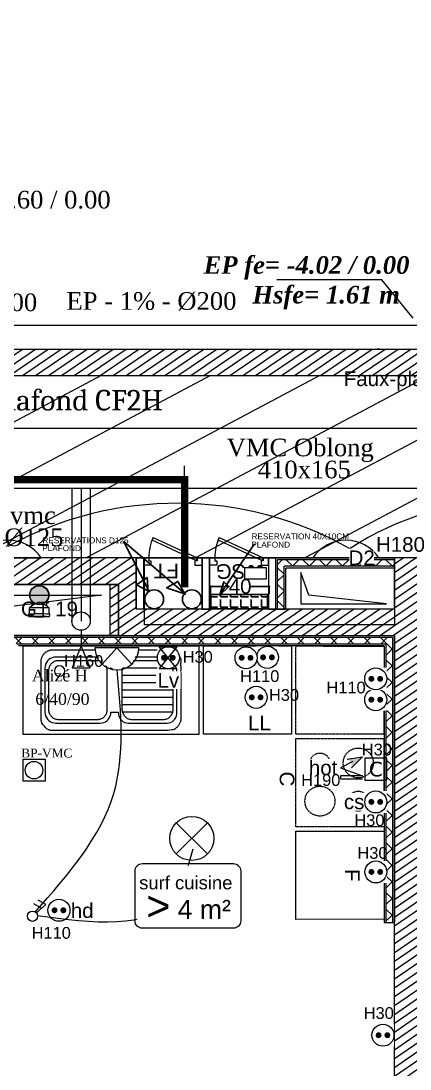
# Model space of a CAD drawing. Header units: millimetres. Extents: x 522027 to 600964, y -380282 to -298602.
# Drawn here: x 570315 to 572966, y -347529 to -340395 of the extents above; entities that cross this region are included whole.
import ezdxf

# ---------------------------------------------------------------- set-up
doc = ezdxf.new("R2010")
doc.units = ezdxf.units.MM
doc.set_wipeout_variables(frame=1)
doc.linetypes.add('Style de ligne -1', pattern=[0.41664, 0.20828, -0.20836])
doc.linetypes.add('Style de ligne -2', pattern=[0.694425, 0.48607, -0.208355])
for name, color, linetype in [('3-BAT C-Niveau -2', 7, 'Continuous'), ('prlm-EAU-CHU', 42, 'Continuous'), ('prlm-EAU-EF', 161, 'Continuous'), ('prlm-EAU-EP', 141, 'Continuous'), ('prlm-EAU-EUEV', 25, 'Continuous'), ('prlm-ELEC-CFA', 1, 'Continuous'), ('prlm-GT', 242, 'Continuous'), ('prlm-MOD', 64, 'Continuous'), ('prlm-TELECOM', 3, 'Continuous')]:
    doc.layers.add(name, color=color, linetype=linetype)
for name, color, linetype, lineweight in [('faux plafond', 9, 'Continuous', 15), ('prlm-ELEC-CFO', 1, 'Continuous', 25), ('prlm-VMC', 82, 'Continuous', 25), ('RESERAVTION', 5, 'Continuous', 30)]:
    doc.layers.add(name, color=color, linetype=linetype, lineweight=lineweight)
doc.styles.add('Arial', font='arial.ttf')
doc.styles.add('prlm-eau-ep', font='timesbi.ttf', dxfattribs={"height": 18})
doc.styles.add('prlm-eau-euev', font='pala.ttf', dxfattribs={"height": 18})
doc.styles.add('prlm-mod', font='cambriaz.ttf', dxfattribs={"height": 18})
doc.styles.add('prlm-sejc', font='arial.ttf', dxfattribs={"height": 20})
doc.styles.add('prlm-vmc', font='pala.ttf', dxfattribs={"height": 14})
doc.styles.get("Standard").update_dxf_attribs({"font": 'arial.ttf'})
doc.dimstyles.get("Standard").update_dxf_attribs({"dimtxt": 100, "dimasz": 2.285, "dimexe": 0.18, "dimexo": 0.0625, "dimgap": 0, "dimtad": 0, "dimtoh": 1, "dimdec": 0, "dimlfac": 0.1, "dimzin": 0, "dimdsep": 46, "dimtxsty": 'Standard', "dimblk": 'ORIGIN', "dimcen": 0.09, "dimclrd": 256, "dimclre": 256, "dimclrt": 256, "dimadec": 0, "dimazin": 0, "dimtfac": 1, "dimtdec": 0, "dimtofl": 0, "dimtmove": 0, "dimatfit": 3, "dimldrblk": 'ORIGIN', "dimfxl": 1, "dimtolj": 1, "dimtzin": 0, "dimlwd": -1, "dimlwe": 25, "dimarcsym": 0})
pattern_1 = [(34.276399, (505201.977, 142745.115), (-23.42441, 44.173488), [])]
pattern_2 = [(45, (-1038857.4, 3522301.7), (-2545.5844, 2545.5844), []), (45, (-1038657.4, 3522301.7), (-2545.5844, 2545.5844), []), (45, (-1038457.4, 3522301.7), (-2545.5844, 2545.5844), [])]

# ---------------------------------------------------------------- blocks, each defined once
blk = doc.blocks.new('Groupe-13-1')
at = {"color": 7, "linetype": 'Continuous', "lineweight": 13, "flags": 128}
blk.add_lwpolyline([(15824.78, -46709.99), (15839.63, -46788.6), (15785.59, -46798.82), (15770.74, -46720.21)], close=True, dxfattribs=at)
at = {"color": 7, "linetype": 'Continuous', "lineweight": 13}
for centre, major_axis in [((15803.88, -46754.76), (-23.34, -4.41)), ((15784.39, -46758.55), (0.28, -1.47)), ((15794.35, -46756.45), (0.46, -2.46))]:
    blk.add_ellipse(centre, major_axis=major_axis, ratio=1, dxfattribs=at)
blk.add_open_spline([(15798.87, -46777.56), (15791.48, -46772.37), (15788.49, -46757.06), (15786.08, -46743.78), (15790.9, -46735.37)], degree=2, dxfattribs=at)
blk = doc.blocks.new('Groupe-76-1')
at = {"color": 7, "linetype": 'Style de ligne -1', "lineweight": 13, "flags": 128}
blk.add_lwpolyline([(15739.41, -46689.69), (15680.45, -46700.78), (15669.35, -46641.81), (15728.32, -46630.72)], close=True, dxfattribs=at)
blk = doc.blocks.new('Groupe-77-1')
at = {"color": 7, "linetype": 'Style de ligne -1', "lineweight": 13, "flags": 128}
blk.add_lwpolyline([(15692.22, -46762.77), (15681.02, -46703.82), (15739.97, -46692.63), (15751.16, -46751.58)], close=True, dxfattribs=at)
at = {"color": 7, "linetype": 'Style de ligne -1', "lineweight": 13}
for points in [[(15720.04, -46703.82), (15717.79, -46705.37), (15715.44, -46710.3), (15715.88, -46715.73), (15719, -46720.2), (15723.94, -46722.53), (15729.4, -46722.08), (15733.9, -46718.97), (15736.25, -46714.05), (15735.81, -46708.62), (15732.69, -46704.14), (15727.75, -46701.81), (15722.29, -46702.26), (15720.04, -46703.82)], [(15704.06, -46722.6), (15705.56, -46721.56), (15707.13, -46718.28), (15706.83, -46714.66), (15704.76, -46711.67), (15701.46, -46710.12), (15697.82, -46710.42), (15694.82, -46712.49), (15693.26, -46715.78), (15693.55, -46719.4), (15695.63, -46722.38), (15698.92, -46723.93), (15702.56, -46723.63), (15704.06, -46722.6)], [(15710.83, -46750.91), (15713.08, -46749.36), (15715.43, -46744.43), (15714.99, -46739), (15711.88, -46734.52), (15706.93, -46732.2), (15701.47, -46732.65), (15696.97, -46735.75), (15694.62, -46740.68), (15695.07, -46746.11), (15698.18, -46750.59), (15703.12, -46752.91), (15708.58, -46752.46), (15710.83, -46750.91)], [(15726.81, -46732.13), (15725.31, -46733.16), (15723.74, -46736.45), (15724.04, -46740.07), (15726.11, -46743.05), (15729.41, -46744.6), (15733.05, -46744.3), (15736.05, -46742.23), (15737.61, -46738.95), (15737.32, -46735.33), (15735.25, -46732.34), (15731.95, -46730.79), (15728.31, -46731.09), (15726.81, -46732.13)]]:
    blk.add_open_spline(points, degree=2, dxfattribs=at)
blk = doc.blocks.new('Evier 01 100x60')
at = {"color": 7, "linetype": 'Continuous', "lineweight": 13}
for p, q in [((7.5, -20), (42.5, -20)), ((7.88, -15), (42.12, -15)), ((42.12, -15), (42.5, -15)), ((7.5, -25), (42.5, -25)), ((7.5, -30), (42.5, -30)), ((7.5, -35), (42.5, -35)), ((7.5, -40), (42.5, -40)), ((7.88, -45), (42.12, -45)), ((42.12, -45), (42.5, -45))]:
    blk.add_line(p, q, dxfattribs=at)
at = {"color": 7, "linetype": 'Continuous', "lineweight": 13, "flags": 128}
for points in [[(-10, 0), (110, 0), (110, -60), (-10, -60)], [(50, -15), (50.11, -13.7), (50.45, -12.43), (51, -11.25), (51.75, -10.18), (52.68, -9.25), (53.75, -8.5), (54.93, -7.95), (56.2, -7.61), (57.5, -7.5), (87.5, -7.5), (88.8, -7.61), (90.07, -7.95), (91.25, -8.5), (92.32, -9.25), (93.25, -10.18), (94, -11.25), (94.55, -12.43), (94.89, -13.7), (95, -15), (95, -45), (94.89, -46.3), (94.55, -47.57), (94, -48.75), (93.25, -49.82), (92.32, -50.75), (91.25, -51.5), (90.07, -52.05), (88.8, -52.39), (87.5, -52.5), (57.5, -52.5), (56.2, -52.39), (54.93, -52.05), (53.75, -51.5), (52.68, -50.75), (51.75, -49.82), (51, -48.75), (50.45, -47.57), (50.11, -46.3), (50, -45), (50, -45), (45, -45), (44.9, -46.3), (44.6, -47.57), (44.11, -48.75), (43.44, -49.82), (42.62, -50.75), (41.67, -51.5), (40.61, -52.05), (39.49, -52.39), (38.33, -52.5), (11.67, -52.5), (10.51, -52.39), (9.39, -52.05), (8.33, -51.5), (7.38, -50.75), (6.56, -49.82), (5.89, -48.75), (5.4, -47.57), (5.1, -46.3), (5, -45), (5, -15), (5, -15), (5.1, -13.7), (5.4, -12.43), (5.89, -11.25), (6.56, -10.18), (7.38, -9.25), (8.33, -8.5), (9.39, -7.95), (10.51, -7.61), (11.67, -7.5), (38.33, -7.5), (39.49, -7.61), (40.61, -7.95), (41.67, -8.5), (42.62, -9.25), (43.44, -10.18), (44.11, -11.25), (44.6, -12.43), (44.9, -13.7), (45, -15), (50, -15)], [(35.83, -10), (36.41, -10.03), (36.99, -10.11), (37.56, -10.26), (38.11, -10.45), (38.65, -10.7), (39.17, -11), (39.66, -11.36), (40.12, -11.75), (40.55, -12.2), (40.94, -12.68), (41.29, -13.2), (41.61, -13.75), (41.88, -14.33), (42.1, -14.93), (42.27, -15.56), (42.4, -16.2), (42.47, -16.85), (42.5, -17.5), (42.5, -42.5), (42.5, -42.5), (42.47, -43.15), (42.4, -43.8), (42.27, -44.44), (42.1, -45.07), (41.88, -45.67), (41.61, -46.25), (41.29, -46.8), (40.94, -47.32), (40.55, -47.8), (40.12, -48.25), (39.66, -48.64), (39.17, -49), (38.65, -49.3), (38.11, -49.55), (37.56, -49.74), (36.99, -49.89), (36.41, -49.97), (35.83, -50), (14.17, -50), (13.59, -49.97), (13.01, -49.89), (12.44, -49.74), (11.89, -49.55), (11.35, -49.3), (10.83, -49), (10.34, -48.64), (9.88, -48.25), (9.45, -47.8), (9.06, -47.32), (8.71, -46.8), (8.39, -46.25), (8.12, -45.67), (7.9, -45.07), (7.73, -44.44), (7.6, -43.8), (7.53, -43.15), (7.5, -42.5), (7.5, -17.5), (7.53, -16.85), (7.6, -16.2), (7.73, -15.56), (7.9, -14.93), (8.12, -14.33), (8.39, -13.75), (8.71, -13.2), (9.06, -12.68), (9.45, -12.2), (9.88, -11.75), (10.34, -11.36), (10.83, -11), (11.35, -10.7), (11.89, -10.45), (12.44, -10.26), (13.01, -10.11), (13.59, -10.03), (14.17, -10), (35.83, -10)], [(85.83, -10), (86.41, -10.03), (86.99, -10.1), (87.56, -10.23), (88.11, -10.4), (88.65, -10.62), (89.17, -10.89), (89.66, -11.21), (90.12, -11.56), (90.55, -11.95), (90.94, -12.38), (91.29, -12.84), (91.61, -13.33), (91.88, -13.85), (92.1, -14.39), (92.27, -14.94), (92.4, -15.51), (92.47, -16.09), (92.5, -16.67), (92.5, -43.33), (92.5, -43.33), (92.47, -43.91), (92.4, -44.49), (92.27, -45.06), (92.1, -45.61), (91.88, -46.15), (91.61, -46.67), (91.29, -47.16), (90.94, -47.62), (90.55, -48.05), (90.12, -48.44), (89.66, -48.79), (89.17, -49.11), (88.65, -49.38), (88.11, -49.6), (87.56, -49.77), (86.99, -49.9), (86.41, -49.97), (85.83, -50), (59.17, -50), (59.17, -50), (58.59, -49.97), (58.01, -49.9), (57.44, -49.77), (56.89, -49.6), (56.35, -49.38), (55.83, -49.11), (55.34, -48.79), (54.88, -48.44), (54.45, -48.05), (54.06, -47.62), (53.71, -47.16), (53.39, -46.67), (53.12, -46.15), (52.9, -45.61), (52.73, -45.06), (52.6, -44.49), (52.53, -43.91), (52.5, -43.33), (52.5, -16.67), (52.53, -16.09), (52.6, -15.51), (52.73, -14.94), (52.9, -14.39), (53.12, -13.85), (53.39, -13.33), (53.71, -12.84), (54.06, -12.38), (54.45, -11.95), (54.88, -11.56), (55.34, -11.21), (55.83, -10.89), (56.35, -10.62), (56.89, -10.4), (57.44, -10.23), (58.01, -10.1), (58.59, -10.03), (59.17, -10), (85.83, -10)]]:
    blk.add_lwpolyline(points, close=True, dxfattribs=at)
at = {"color": 7, "linetype": 'Continuous', "lineweight": 13}
blk.add_ellipse((85, -17), major_axis=(3.54, 0), ratio=1, dxfattribs=at)
blk.add_open_spline([(89.6, -2.5), (91.72, -2.5), (95.38, -4.69), (97.5, -8.49), (97.5, -30), (97.5, -51.51), (95.38, -55.31), (91.72, -57.5), (50, -57.5), (8.28, -57.5), (4.62, -55.31), (2.5, -51.51), (2.5, -30), (2.5, -8.49), (4.62, -4.69), (8.28, -2.5), (49.47, -2.5), (89.6, -2.5)], degree=2, knots=[0, 0, 0, 0.007967, 0.015935, 0.023902, 0.172105, 0.180072, 0.18804, 0.196007, 0.501992, 0.509959, 0.517926, 0.525894, 0.674097, 0.682064, 0.690032, 0.697999, 1, 1, 1], dxfattribs=at)
blk = doc.blocks.new('xi.lumd2')
at = {"layer": 'prlm-ELEC-CFO', "color": 0}
blk.add_line((0, 22.49), (0, -22.49), dxfattribs=at)
at = {"layer": 'prlm-ELEC-CFO', "color": 0, "linetype": 'ByBlock', "lineweight": 13}
blk.add_arc((-15.08, 0), 27.08, 303.84414, 56.15586, dxfattribs=at)
blk = doc.blocks.new('xi.LL')
at = {"color": 0, "lineweight": 5}
blk.add_wipeout([(-7.5, -7.5), (7.5, -7.5), (7.5, 7.5), (-7.5, 7.5)], dxfattribs=at).dxf.layer = 'prlm-ELEC-CFO'
at = {"layer": 'prlm-ELEC-CFO', "color": 0, "linetype": 'ByBlock', "lineweight": 5, "const_width": 2}
for points in [[(-4, 0, 1), (-2, 0, 1)], [(2, 0, 1), (4, 0, 1)]]:
    blk.add_lwpolyline(points, format="xyb", close=True, dxfattribs=at)
at = {"layer": 'prlm-ELEC-CFO', "color": 0, "linetype": 'ByBlock', "lineweight": -2}
blk.add_circle((0, 0), 7.5, dxfattribs=at)
blk = doc.blocks.new('xi.HOT')
at = {"layer": 'prlm-ELEC-CFO', "lineweight": 5}
blk.add_hatch(color=0, dxfattribs=at).paths.add_polyline_path([(-3, 6), (-0.1, 3.7), (0, 0), (7.5, 7.5)])
at = {"layer": 'prlm-ELEC-CFO', "color": 0}
for points in [[(-3, 6), (7.5, 7.5), (0, 0)], [(0.95, 4.23), (-7.5, 0), (7.5, -5.5), (-7.5, -5.5), (-7.5, -7.5), (7.5, -7.5)]]:
    blk.add_lwpolyline(points, dxfattribs=at)
blk = doc.blocks.new('xi.PCS')
at = {"color": 0, "lineweight": 5}
blk.add_wipeout([(-7.5, -7.5), (7.5, -7.5), (7.5, 7.5), (-7.5, 7.5)], dxfattribs=at).dxf.layer = 'prlm-ELEC-CFO'
at = {"layer": 'prlm-ELEC-CFO', "color": 0, "linetype": 'ByBlock', "lineweight": 5, "const_width": 2}
for points in [[(-4, 0, 1), (-2, 0, 1)], [(2, 0, 1), (4, 0, 1)]]:
    blk.add_lwpolyline(points, format="xyb", close=True, dxfattribs=at)
at = {"layer": 'prlm-ELEC-CFO', "color": 0, "linetype": 'ByBlock', "lineweight": -2}
blk.add_circle((0, 0), 7.5, dxfattribs=at)
blk = doc.blocks.new('xi.SF32')
at = {"layer": 'prlm-ELEC-CFO', "color": 0, "flags": 128}
blk.add_lwpolyline([(-7.5, -7.5), (7.5, -7.5), (7.5, 7.5), (-7.5, 7.5)], close=True, dxfattribs=at)
at = {"layer": 'prlm-ELEC-CFO', "color": 0, "linetype": 'ByBlock', "insert": (0, 0), "char_height": 10, "width": 11.36, "attachment_point": 5}
blk.add_mtext('{\\fVerdana|b0|i0|c0|p34;C}', dxfattribs=at)
blk = doc.blocks.new('xi.LV')
at = {"color": 0, "lineweight": 5}
blk.add_wipeout([(-7.5, -7.5), (7.5, -7.5), (7.5, 7.5), (-7.5, 7.5)], dxfattribs=at).dxf.layer = 'prlm-ELEC-CFO'
at = {"layer": 'prlm-ELEC-CFO', "color": 0, "linetype": 'ByBlock', "lineweight": 5, "const_width": 2}
for points in [[(-4, 0, 1), (-2, 0, 1)], [(2, 0, 1), (4, 0, 1)]]:
    blk.add_lwpolyline(points, format="xyb", close=True, dxfattribs=at)
at = {"layer": 'prlm-ELEC-CFO', "color": 0, "linetype": 'ByBlock', "lineweight": -2}
blk.add_circle((0, 0), 7.5, dxfattribs=at)
blk = doc.blocks.new('xi.PC')
at = {"color": 0, "lineweight": 5}
blk.add_wipeout([(-7.5, -7.5), (7.5, -7.5), (7.5, 7.5), (-7.5, 7.5)], dxfattribs=at).dxf.layer = 'prlm-ELEC-CFO'
at = {"layer": 'prlm-ELEC-CFO', "color": 0, "linetype": 'ByBlock', "lineweight": 5, "const_width": 2}
for points in [[(-4, 0, 1), (-2, 0, 1)], [(2, 0, 1), (4, 0, 1)]]:
    blk.add_lwpolyline(points, format="xyb", close=True, dxfattribs=at)
at = {"layer": 'prlm-ELEC-CFO', "color": 0, "linetype": 'ByBlock', "lineweight": -2}
blk.add_circle((0, 0), 7.5, dxfattribs=at)
blk = doc.blocks.new('xi.PCHT')
at = {"color": 0, "lineweight": 5}
blk.add_wipeout([(-7.5, -7.5), (7.5, -7.5), (7.5, 7.5), (-7.5, 7.5)], dxfattribs=at).dxf.layer = 'prlm-ELEC-CFO'
at = {"layer": 'prlm-ELEC-CFO', "color": 0, "linetype": 'ByBlock', "lineweight": 5, "const_width": 2}
for points in [[(-4, 0, 1), (-2, 0, 1)], [(2, 0, 1), (4, 0, 1)]]:
    blk.add_lwpolyline(points, format="xyb", close=True, dxfattribs=at)
at = {"layer": 'prlm-ELEC-CFO', "color": 0, "linetype": 'ByBlock', "lineweight": -2}
blk.add_circle((0, 0), 7.5, dxfattribs=at)
blk = doc.blocks.new('xi.PCHD')
at = {"color": 0, "lineweight": 5}
blk.add_wipeout([(-7.5, -7.5), (7.5, -7.5), (7.5, 7.5), (-7.5, 7.5)], dxfattribs=at).dxf.layer = 'prlm-ELEC-CFO'
at = {"layer": 'prlm-ELEC-CFO', "color": 0, "linetype": 'ByBlock', "lineweight": 5, "const_width": 2}
for points in [[(-4, 0, 1), (-2, 0, 1)], [(2, 0, 1), (4, 0, 1)]]:
    blk.add_lwpolyline(points, format="xyb", close=True, dxfattribs=at)
at = {"layer": 'prlm-ELEC-CFO', "color": 0, "linetype": 'ByBlock', "lineweight": -2}
blk.add_circle((0, 0), 7.5, dxfattribs=at)
blk = doc.blocks.new('xi.DA')
at = {"layer": 'prlm-ELEC-CFO', "color": 0}
for points in [[(4.05, 1.39), (-1.17, 4.34)], [(0.61, -1.67), (7.04, 4.05), (1.81, 7.01)]]:
    blk.add_lwpolyline(points, dxfattribs=at)
blk.add_circle((-2, -4), 3.5, dxfattribs=at)
blk = doc.blocks.new('xi.PTCE')
at = {"layer": 'prlm-ELEC-CFO', "color": 0}
for points in [[(-10.61, 10.61), (10.61, -10.61)], [(10.61, 10.61), (-10.61, -10.61)]]:
    blk.add_lwpolyline(points, dxfattribs=at)
at = {"layer": 'prlm-ELEC-CFO', "color": 0, "linetype": 'ByBlock'}
blk.add_circle((0, 0), 15, dxfattribs=at)
blk = doc.blocks.new('xi.ECAP')
at = {"color": 0}
blk.add_wipeout([(-15, 0), (-10.13, 11.06), (0, 15), (10.13, 11.06), (15, 0)], dxfattribs=at).dxf.layer = 'prlm-ELEC-CFO'
at = {"layer": 'prlm-ELEC-CFO', "color": 0, "linetype": 'ByBlock', "lineweight": -2, "flags": 128}
blk.add_lwpolyline([(15, 0, 1), (-15, 0)], format="xyb", close=True, dxfattribs=at)
at = {"layer": 'prlm-ELEC-CFO', "color": 0}
blk.add_lwpolyline([(-10.13, 11.06), (0, 0), (10.13, 11.06)], dxfattribs=at)
blk = doc.blocks.new('xi.4m²')
at = {"color": 0}
blk.add_wipeout([(-34.54, 20.54), (34.54, 20.54), (34.54, -20.54), (-34.54, -20.54)], dxfattribs=at).dxf.layer = 'prlm-ELEC-CFO'
at = {"layer": 'prlm-ELEC-CFO', "color": 0, "lineweight": 13}
blk.add_lwpolyline([(-31, 22), (31, 22, -0.414214), (36, 17), (36, -17, -0.414214), (31, -22), (-31, -22, -0.414214), (-36, -17), (-36, 17, -0.414214)], format="xyb", close=True, dxfattribs=at)
at = {"layer": 'prlm-ELEC-CFO', "color": 0, "attachment_point": 6, "line_spacing_factor": 0.8, "style": 'prlm-sejc'}
for s, insert, char_height in [('surf cuisine', (30.36, 8.9), 9), ('4 m²', (29.31, -9.19), 13)]:
    blk.add_mtext(s, dxfattribs=dict(at, insert=insert, char_height=char_height))
at = {"layer": 'prlm-ELEC-CFO', "color": 0, "style": 'prlm-sejc', "flags": 8}
blk.add_attdef('?', (-28.3, -16.79), '', height=20, dxfattribs=at)
blk = doc.blocks.new('xi.pcsg')
at = {"color": 0}
blk.add_wipeout([(-7.5, 7.5), (7.5, 7.5), (7.5, 0), (-7.5, 0)], dxfattribs=at).dxf.layer = 'prlm-ELEC-CFO'
at = {"layer": 'prlm-ELEC-CFO', "color": 0}
blk.add_lwpolyline([(-7.5, 0), (7.5, 0), (7.5, 7.5), (-7.5, 7.5)], close=True, dxfattribs=at)
at = {"layer": 'prlm-ELEC-CFO', "color": 0, "linetype": 'ByBlock', "lineweight": 5, "const_width": 2}
for points in [[(-2, 7.5, 1), (-4, 7.5)], [(4, 7.5, 1), (2, 7.5)]]:
    blk.add_lwpolyline(points, format="xyb", dxfattribs=at)
blk = doc.blocks.new('_Origin')
at = {"color": 0, "linetype": 'ByBlock', "lineweight": -2}
blk.add_line((0, 0), (-1, 0), dxfattribs=at)
blk.add_circle((0, 0), 0.5, dxfattribs=at)
blk = doc.blocks.new('*D1165')
at = {"layer": 'Defpoints', "color": 0, "transparency": 16777216}
for p in [(571608.6, -344293.6), (572008.6, -344243.8), (572008.6, -344293.6)]:
    blk.add_point(p, dxfattribs=at)
at = {"layer": 'RESERAVTION', "lineweight": 25, "transparency": 16777216}
for p, q in [((571608.6, -344293.5), (571608.6, -344243.6)), ((572008.6, -344293.5), (572008.6, -344243.6))]:
    blk.add_line(p, q, dxfattribs=at)
at = {"layer": 'RESERAVTION', "transparency": 16777216}
for p, q in [((571610.9, -344243.8), (571735.2, -344243.8)), ((572006.3, -344243.8), (571882.1, -344243.8))]:
    blk.add_line(p, q, dxfattribs=at)
at = {"layer": 'RESERAVTION', "transparency": 16777216, "xscale": 2.285, "yscale": 2.285, "zscale": 2.285, "rotation": 180}
blk.add_blockref('_Origin', (571608.6, -344243.8), dxfattribs=at)
at = {"layer": 'RESERAVTION', "transparency": 16777216, "xscale": 2.285, "yscale": 2.285, "zscale": 2.285}
blk.add_blockref('_Origin', (572008.6, -344243.8), dxfattribs=at)
at = {"layer": 'RESERAVTION', "transparency": 16777216, "insert": (571808.6, -344243.8), "char_height": 100, "attachment_point": 5, "style": 'Arial'}
blk.add_mtext('\\A1;40', dxfattribs=at)

msp = doc.modelspace()

# ---------------------------------------------------------------- hatches: boundary and pattern name
h = msp.add_hatch()
h.set_pattern_fill('02_ISOLANT', color=256, scale=10, angle=-180.00001, style=0, pattern_type=2)
h.set_pattern_definition([(224.999993, (505019.33, 142779.7), (56.568536, -56.568549), []), (314.999993, (505019.33, 142779.7), (-56.568549, -56.568536), [])])
h.paths.add_polyline_path([(572802.2, -344636.3), (572846.2, -344592.3), (570242.6, -344592.3), (570286.6, -344636.3)])
h = msp.add_hatch()
h.set_pattern_fill('02_ISOLANT', color=256, scale=10, angle=-90.00016, style=0, pattern_type=2)
h.set_pattern_definition([(314.99984, (505019.33, 142779.7), (56.5687, 56.568385), []), (44.99984, (505019.33, 142779.7), (56.568385, -56.5687), [])])
h.paths.add_polyline_path([(572846.2, -344592.3), (572802.2, -344636.3), (572802.2, -346531.5), (572846.2, -346531.5)])
at = {"layer": '3-BAT C-Niveau -2'}
h = msp.add_hatch(dxfattribs=at)
h.set_pattern_fill('MURS MACONNERIE-2', color=256, scale=10, angle=-10.7236, style=0, pattern_type=2)
h.set_pattern_definition(pattern_1)
h.paths.add_polyline_path([(568081.6, -342629.2), (567901.6, -342809.2), (576422.8, -342809.2), (576422.8, -342629.2)])
h = msp.add_hatch(dxfattribs=at)
h.set_pattern_fill('MURS MACONNERIE-2', color=256, scale=10, angle=-10.7236, style=0, pattern_type=2)
h.set_pattern_definition(pattern_1)
h.paths.add_polyline_path([(570921, -344229.8), (571101, -344049.7), (569511.2, -344049.8), (569511.2, -344229.8)])
h = msp.add_hatch(dxfattribs=at)
h.set_pattern_fill('MURS MACONNERIE-2', color=256, scale=10, angle=-10.7236, style=0, pattern_type=2)
h.set_pattern_definition(pattern_1)
h.paths.add_polyline_path([(571101, -344049.7), (570921, -344229.8), (570921, -344579.2), (571101, -344399.3)])
h = msp.add_hatch(dxfattribs=at)
h.set_pattern_fill('02_ISOLANT', color=256, scale=10, angle=-180.00001, style=0, pattern_type=2)
h.set_pattern_definition([(224.999993, (505019.33, 142779.7), (56.568536, -56.568549), []), (314.999993, (505019.33, 142779.7), (-56.568549, -56.568536), [])])
h.paths.add_polyline_path([(572859.2, -344106.7), (572859.2, -344062.7), (572064, -344062.7), (572108, -344106.7)])
h = msp.add_hatch(dxfattribs=at)
h.set_pattern_fill('02_ISOLANT', color=256, scale=10, angle=89.99999, style=0, pattern_type=2)
h.set_pattern_definition([(134.999993, (505019.33, 142779.7), (-56.568549, -56.568536), []), (224.999993, (505019.33, 142779.7), (-56.568536, 56.568549), [])])
h.paths.add_polyline_path([(572064, -344399.8), (572108, -344399.8), (572108, -344106.7), (572064, -344062.7)])
h = msp.add_hatch(dxfattribs=at)
h.set_pattern_fill('MURS MACONNERIE-2', color=256, scale=10, angle=-10.7236, style=0, pattern_type=2)
h.set_pattern_definition(pattern_1)
h.paths.add_polyline_path([(575514.6, -344229.2), (575514.6, -344049.2), (572859.2, -344049.3), (573039.2, -344229.3)])
h = msp.add_hatch(dxfattribs=at)
h.set_pattern_fill('MURS MACONNERIE-2', color=256, scale=10, angle=-10.7236, style=0, pattern_type=2)
h.set_pattern_definition(pattern_1)
h.paths.add_polyline_path([(572859.2, -350942.7), (573039.2, -350942.7), (573039.2, -344229.3), (572859.2, -344049.3)])
h = msp.add_hatch(dxfattribs=at)
h.set_pattern_fill('MURS MACONNERIE-2', color=256, scale=10, angle=-10.7236, style=0, pattern_type=2)
h.set_pattern_definition(pattern_1)
h.paths.add_polyline_path([(570921, -344579.2), (572859.2, -344579.5), (572859.2, -344399.5), (571101, -344399.3)])
at = {"layer": 'prlm-EAU-EUEV'}
for points in [[(570504.9, -344302.8, 1), (570374.9, -344302.8, 1)], [(570505.9, -344302.4, 1), (570375.9, -344302.4, 1)]]:
    msp.add_hatch(color=256, dxfattribs=at).paths.add_polyline_path(points)
at = {"layer": 'RESERAVTION'}
h = msp.add_hatch(dxfattribs=at)
h.set_pattern_fill('JIS_RC_18', color=256, scale=200, angle=-10.7236)
h.set_pattern_definition(pattern_2)
h.paths.add_polyline_path([(571189.3, -344277.4), (571189.9, -344278.5), (571188.5, -344277.8, 0.254585), (571159.2, -344331.6, 1), (571287.4, -344331.6, 0.589424)])
h.paths.add_polyline_path([(571415.8, -344331.5, 1), (571543.9, -344331.5, 1)])
h.paths.add_polyline_path([(571996.1, -344298.1), (571674.5, -344298.1), (571608.6, -344359.1), (571608.6, -344395.4), (571996.1, -344395.4)])
h.paths.add_polyline_path([(565211.5, -343876.8), (565389.3, -343876.8), (565389.3, -343755.5), (565211.5, -343755.5), (565211.5, -343821.6), (565224.9, -343822.9), (565211.5, -343823.8)])
h.paths.add_polyline_path([(565389.3, -343632.4), (565211.5, -343632.4), (565211.5, -343753.8), (565389.3, -343753.8)], flags=17)
h.paths.add_polyline_path([(565389.2, -343516.4), (565211.5, -343516.4), (565211.5, -343579.2), (565389.2, -343579.2)], flags=17)
h.paths.add_polyline_path([(565391.5, -343167.6), (565217.3, -343167.6), (565217.3, -343227.2), (565391.5, -343227.2)])
h.paths.add_polyline_path([(565391.5, -343105.8), (565217.3, -343105.8), (565217.3, -343167.6), (565391.5, -343167.6)])
h.paths.add_polyline_path([(565389.2, -343457.8), (565211.5, -343457.8), (565211.5, -343479.6), (565226.8, -343491), (565211.5, -343485.6), (565211.5, -343516.4), (565389.2, -343516.4)], flags=17)
h.paths.add_polyline_path([(565476.7, -343759.3), (564852.4, -343135.1), (564740.1, -343247.5), (565364.4, -343871.7)], flags=9)
h = msp.add_hatch(dxfattribs=at)
h.set_pattern_fill('ANGLE', color=256, scale=10, angle=-10.7236)
h.set_pattern_definition([(2e-15, (-1038857.36, 3522301.694), (-2e-15, 69.85), [50.8, -19.05]), (90, (-1038857.36, 3522301.694), (-69.85, 2e-15), [50.8, -19.05])])
h.paths.add_polyline_path([(571996.1, -344298.1), (571608.6, -344298.1), (571608.6, -344395.4), (571996.1, -344395.4)])
h = msp.add_hatch(dxfattribs=at)
h.set_pattern_fill('JIS_RC_18', color=256, scale=200, angle=-10.7236)
h.set_pattern_definition(pattern_2)
h.paths.add_polyline_path([(571996.1, -344298.1), (571674.5, -344298.1), (571665.2, -344306.7), (571670, -344299.8), (571670.5, -344298.1), (571608.6, -344298.1), (571608.6, -344395.4), (571996.1, -344395.4)])

# ---------------------------------------------------------------- linework, layer by layer
for p, q in [((571208.5, -343928), (571216.9, -343909.8)), ((571208.5, -343928.3), (571216.9, -343910.1)), ((571507.6, -344067.4), (571208.5, -343928)), ((571507.6, -344067.7), (571208.5, -343928.3)), ((571216.9, -343909.8), (571516, -344049.3)), ((571216.9, -343910.1), (571516, -344049.6)), ((571658.5, -343928), (571666.9, -343909.8)), ((571658.5, -343928.3), (571666.9, -343910.1)), ((571957.6, -344067.4), (571658.5, -343928)), ((571957.6, -344067.7), (571658.5, -343928.3)), ((571666.9, -343909.8), (571966, -344049.3)), ((571666.9, -343910.1), (571966, -344049.6)), ((571151, -344049.3), (571186, -344049.3)), ((571151, -344049.3), (571151, -344099.3)), ((571151, -344049.6), (571186, -344049.6)), ((571151, -344049.6), (571151, -344099.6)), ((571186, -344049.3), (571186, -344069.3)), ((571186, -344049.6), (571186, -344069.6)), ((571186, -344069.3), (571201, -344069.3)), ((571186, -344069.6), (571201, -344069.6)), ((571201, -344069.3), (571201, -344099.3)), ((571201, -344069.6), (571201, -344099.6)), ((571516, -344069.3), (571501, -344069.3)), ((571501, -344069.3), (571501, -344099.3)), ((571516, -344069.6), (571501, -344069.6)), ((571501, -344069.6), (571501, -344099.6)), ((571516, -344049.3), (571507.6, -344067.4)), ((571516, -344049.6), (571507.6, -344067.7)), ((571551, -344049.3), (571516, -344049.3)), ((571516, -344049.3), (571516, -344069.3)), ((571551, -344049.6), (571516, -344049.6)), ((571516, -344049.6), (571516, -344069.6)), ((571551, -344099.3), (571551, -344049.3)), ((571551, -344099.6), (571551, -344049.6)), ((571601, -344049.3), (571636, -344049.3)), ((571601, -344049.3), (571601, -344099.3)), ((571601, -344049.6), (571636, -344049.6)), ((571601, -344049.6), (571601, -344099.6)), ((571636, -344049.3), (571636, -344069.3)), ((571636, -344049.6), (571636, -344069.6)), ((571636, -344069.3), (571651, -344069.3)), ((571636, -344069.6), (571651, -344069.6)), ((571651, -344069.3), (571651, -344099.3)), ((571651, -344069.6), (571651, -344099.6)), ((571966, -344069.3), (571951, -344069.3)), ((571951, -344069.3), (571951, -344099.3)), ((571966, -344069.6), (571951, -344069.6)), ((571951, -344069.6), (571951, -344099.6)), ((571966, -344049.3), (571957.6, -344067.4)), ((571966, -344049.6), (571957.6, -344067.7)), ((572001, -344049.3), (571966, -344049.3)), ((571966, -344049.3), (571966, -344069.3)), ((572001, -344049.6), (571966, -344049.6)), ((571966, -344049.6), (571966, -344069.6)), ((572001, -344099.3), (572001, -344049.3)), ((572001, -344099.6), (572001, -344049.6)), ((571201, -344099.3), (571151, -344099.3)), ((571201, -344099.6), (571151, -344099.6)), ((571501, -344099.3), (571551, -344099.3)), ((571501, -344099.6), (571551, -344099.6)), ((571651, -344099.3), (571601, -344099.3)), ((571651, -344099.6), (571601, -344099.6)), ((571951, -344099.3), (572001, -344099.3)), ((571951, -344099.6), (572001, -344099.6)), ((571551, -344399.3), (571151, -344399.3)), ((571551, -344399.6), (571151, -344399.6)), ((572001, -344399.3), (571601, -344399.3)), ((572001, -344399.6), (571601, -344399.6)), ((572859.2, -344579.3), (570229.6, -344579.3)), ((572859.2, -344579.3), (572859.2, -346531.5)), ((572859.2, -344579.3), (572859.2, -346531.5)), ((572846.2, -344592.3), (570242.6, -344592.3)), ((572846.2, -344592.3), (570242.6, -344592.3)), ((572802.2, -344636.3), (570286.6, -344636.3)), ((572802.2, -344636.3), (570286.6, -344636.3)), ((572789.2, -344649.3), (570299.6, -344649.3)), ((572789.2, -344649.3), (570299.6, -344649.3)), ((572789.2, -344649.3), (572789.2, -346531.5)), ((572802.2, -344636.3), (572802.2, -346531.5)), ((572802.2, -344636.3), (572802.2, -346531.5)), ((572846.2, -344592.3), (572846.2, -346531.5)), ((572846.2, -344592.3), (572846.2, -346531.5)), ((572789.2, -346531.5), (572859.2, -346531.5))]:
    msp.add_line(p, q)
at = {"flags": 128}
for points in [[(571101, -344049.3), (571151, -344049.3), (571151, -344399.3), (571101, -344399.3)], [(571101, -344049.6), (571151, -344049.6), (571151, -344399.6), (571101, -344399.6)], [(571551, -344049.3), (571551, -344399.3), (571601, -344399.3), (571601, -344049.3)], [(571551, -344049.3), (571601, -344049.3), (571601, -344399.3), (571551, -344399.3)], [(571551, -344049.6), (571601, -344049.6), (571601, -344399.6), (571551, -344399.6)], [(571551, -344049.6), (571551, -344399.6), (571601, -344399.6), (571601, -344049.6)], [(572001, -344049.3), (572001, -344399.3), (572051, -344399.3), (572051, -344049.3)], [(572001, -344049.6), (572001, -344399.6), (572051, -344399.6), (572051, -344049.6)]]:
    msp.add_lwpolyline(points, close=True, dxfattribs=at)
at = {"ltscale": 50.8, "flags": 128}
for points in [[(572158.6, -345249.2), (571558.6, -345249.5), (571558.3, -344649.5), (572158.3, -344649.2)], [(572189.2, -346510.2), (572188.9, -345910.2), (572788.9, -345909.9), (572789.2, -346509.9)]]:
    msp.add_lwpolyline(points, close=True, dxfattribs=at)
for centre, start, end in [((571516, -344049.3), 154.99999, 179.99999), ((571516, -344049.6), 155, 180), ((571966, -344049.3), 154.99999, 179.99999), ((571966, -344049.6), 155, 180)]:
    msp.add_arc(centre, 330, start, end)
at = {"layer": '3-BAT C-Niveau -2'}
for p, q in [((568081.6, -342629.2), (576422.8, -342629.2)), ((568081.6, -342629.2), (572561, -342629.2)), ((572761, -342629.2), (572741, -342629.2)), ((572841, -342629.2), (573709.5, -342629.2)), ((567901.6, -342809.2), (576422.8, -342809.2)), ((567901.6, -342809.2), (576422.8, -342809.2)), ((571101, -344049.7), (569511.2, -344049.8)), ((571101, -344049.7), (569511.2, -344049.8)), ((571101, -344049.7), (571101, -344399.3)), ((571101, -344049.7), (571101, -344399.3)), ((572859.2, -344049.7), (572051, -344049.7)), ((572051, -344399.8), (572051, -344049.7)), ((572051, -344399.8), (572051, -344049.7)), ((572859.2, -344062.7), (572064, -344062.7)), ((572859.2, -344062.7), (572064, -344062.7)), ((572064, -344399.8), (572064, -344062.7)), ((572064, -344399.8), (572064, -344062.7)), ((575514.6, -344049.2), (572859.2, -344049.3)), ((575514.6, -344049.2), (572859.2, -344049.3)), ((572859.2, -344399.5), (572859.2, -344049.3)), ((572859.2, -344399.5), (572859.2, -344049.3)), ((572859.2, -344049.7), (572859.2, -344119.7)), ((572859.2, -344106.7), (572108, -344106.7)), ((572859.2, -344106.7), (572108, -344106.7)), ((572108, -344399.8), (572108, -344106.7)), ((572108, -344399.8), (572108, -344106.7)), ((572859.2, -344119.7), (572121, -344119.7)), ((572859.2, -344119.7), (572121, -344119.7)), ((572121, -344399.8), (572121, -344119.7)), ((570921, -344229.8), (569511.2, -344229.8)), ((570921, -344229.8), (569511.2, -344229.8)), ((570921, -344229.8), (570921, -344579.2)), ((570921, -344229.8), (570921, -344579.2)), ((572859.2, -344399.5), (571101, -344399.3)), ((572859.2, -344399.5), (571101, -344399.3)), ((572121, -344399.8), (572051, -344399.8)), ((572859.2, -344579.5), (570921, -344579.2)), ((572859.2, -344579.5), (570921, -344579.2)), ((572859.2, -350942.7), (572859.2, -344579.5)), ((572859.2, -350942.7), (572859.2, -344686))]:
    msp.add_line(p, q, dxfattribs=at)
at = {"layer": '3-BAT C-Niveau -2', "ltscale": 50.8, "flags": 128}
msp.add_lwpolyline([(565391.5, -342809.3), (587324.3, -342809.2), (587324.3, -344049.2), (564423.5, -344049.3)], dxfattribs=at)
at = {"layer": '3-BAT C-Niveau -2', "flags": 128}
for points in [[(572859.2, -344505.7), (571158.3, -344505.7), (571158.3, -344049.3), (572859.2, -344049.3)], [(572222.7, -344148.5), (572222.7, -344361.5), (572806.7, -344361.5), (572276.4, -344303.4)], [(570170.2, -344714.3), (570170.2, -344304.3), (570865.2, -344304.3), (570250.2, -344380.3)]]:
    msp.add_lwpolyline(points, close=True, dxfattribs=at)
at = {"layer": 'faux plafond'}
for p, q in [((570861.8, -342809.2), (568523.3, -344049.3)), ((571607.2, -342809.2), (569268.6, -344049.3)), ((572352.5, -342809.2), (570014, -344049.3)), ((573097.8, -342809.2), (570759.3, -344049.3)), ((573843.1, -342809.2), (571504.6, -344049.3)), ((574588.4, -342809.2), (572249.9, -344049.3))]:
    msp.add_line(p, q, dxfattribs=at)
at = {"layer": 'prlm-EAU-CHU'}
for p, q in [((570396.5, -344371.1), (570371.5, -344391.9)), ((570391.2, -344375.5), (570391.2, -344343.8)), ((570508.3, -344391.9), (570483.3, -344371.1)), ((570488.6, -344343.8), (570488.6, -344375.5)), ((570367.4, -344434), (570370.2, -344433.2)), ((570367.4, -344434), (570368.8, -344449.5)), ((570371.4, -344423.8), (570370.2, -344425)), ((570370.2, -344425), (570370.2, -344433.2)), ((570371.4, -344392.1), (570371.4, -344423.8)), ((570508.4, -344423.8), (570508.4, -344392.1)), ((570509.6, -344425), (570508.4, -344423.8)), ((570509.3, -344433.1), (570512.4, -344434)), ((570509.6, -344433.2), (570509.6, -344425)), ((570510.9, -344449.5), (570512.4, -344434))]:
    msp.add_line(p, q, dxfattribs=at)
msp.add_circle((570439.9, -344302.8), 63.6, dxfattribs=at)
for centre, radius, start, end in [((570432.6, -344419.7), 60.5, 106.13317, 126.55417), ((570447.2, -344419.7), 60.5, 53.44583, 73.86683), ((570440, -345499.3), 1068.4, 86.28096, 93.74771), ((570439.9, -345174.6), 785.6, 84.99745, 95.00255)]:
    msp.add_arc(centre, radius, start, end, dxfattribs=at)
msp.add_ellipse((570439.9, -344449.5), major_axis=(71, 0), ratio=0.043635, dxfattribs=at)
at = {"layer": 'prlm-EAU-EP'}
for p, q in [((572774.3, -342157), (572059.3, -342157)), ((572988.6, -342418.4), (572774.3, -342157))]:
    msp.add_line(p, q, dxfattribs=at)
at = {"layer": 'prlm-EAU-EP', "ltscale": 20}
msp.add_line((568276.9, -342466.4), (573524.5, -342466.4), dxfattribs=at)
at = {"layer": 'prlm-EAU-EUEV'}
for centre in [(570439.9, -344302.8), (570440.9, -344302.4)]:
    msp.add_circle(centre, 65, dxfattribs=at)
at = {"layer": 'prlm-ELEC-CFA'}
for p, q in [((570329.6, -345419.5), (570479.6, -345419.5)), ((570329.6, -345569.5), (570329.6, -345419.5)), ((570479.6, -345419.5), (570479.6, -345569.5)), ((570479.6, -345569.5), (570329.6, -345569.5))]:
    msp.add_line(p, q, dxfattribs=at)
msp.add_circle((570404.6, -345494.5), 60, dxfattribs=at)
at = {"layer": 'prlm-ELEC-CFO'}
msp.add_spline([(569513.4, -346735.9), (569504.7, -347321.6), (570607.4, -348452.9)], degree=3, dxfattribs=at)
at = {"layer": 'prlm-GT'}
for p, q in [((570009.5, -344229), (570978.2, -344229)), ((570978.2, -344229), (570978.2, -344577.8)), ((570978.2, -344577.8), (570259.6, -344577.8))]:
    msp.add_line(p, q, dxfattribs=at)
msp.add_lwpolyline([(570012.3, -344230.5), (570981, -344230.4), (570980.9, -344579.2), (570262.3, -344579.2), (570262.3, -344807.7), (570012.3, -344807.7)], close=True, dxfattribs=at)
at = {"layer": 'prlm-TELECOM', "ltscale": 300}
msp.add_line((571427.9, -343422.8), (571427.9, -344155.5), dxfattribs=at)
at = {"layer": 'prlm-TELECOM', "linetype": 'Style de ligne -2', "ltscale": 300, "const_width": 50, "flags": 128}
msp.add_lwpolyline([(542734.6, -327235.6), (551491.4, -327235.6), (551491.4, -343516.4), (571430.6, -343516.4), (571430.6, -344249.1)], dxfattribs=at)
at = {"layer": 'prlm-VMC'}
for p, q in [((584011.1, -343167.9), (568821.6, -343167.9)), ((584011.1, -343577.9), (568821.6, -343577.9)), ((570662.9, -343577.9), (570662.9, -344480)), ((570725.4, -343577.9), (570725.4, -344480)), ((570787.9, -343577.9), (570787.9, -344480)), ((570725.4, -344542.5), (570725.4, -344647.8)), ((570725.4, -344647.8), (570663.7, -344797.9))]:
    msp.add_line(p, q, dxfattribs=at)
msp.add_circle((570725.4, -344480), 62.5, dxfattribs=at)
msp.add_solid([(570725.4, -344657.8), (570777.1, -344787.9), (570673.7, -344787.9), (570725.4, -344657.8)], dxfattribs=at)
at = {"layer": 'RESERAVTION'}
for points in [[(571014.9, -343936), (571189.9, -344278.5), (571102.4, -344233.6), (571175.7, -344184), (571182.8, -344278.5)], [(571019.6, -343940.7), (571435.8, -344297.4), (571308.1, -344252.5), (571383.8, -344210), (571431.1, -344295.1)]]:
    msp.add_lwpolyline(points, dxfattribs=at)
msp.add_lwpolyline([(571608.6, -344298.1), (571996.1, -344298.1), (571996.1, -344395.4), (571608.6, -344395.4)], close=True, dxfattribs=at)
for centre in [(571223.3, -344331.6), (571479.9, -344331.5)]:
    msp.add_circle(centre, 64.1, dxfattribs=at)

# ---------------------------------------------------------------- block references
at = {"yscale": 10, "zscale": 10}
for name, p, xscale, rotation in [('Groupe-76-1', (505019.3, 142779.7), 10, 349.2763985886067), ('Evier 01 100x60', (571428.6, -344649.5), -10, 359.9999933324863), ('Groupe-77-1', (505019.3, 142779.7), 10, 349.2763985886067), ('Groupe-13-1', (505018.8, 143103.6), 10, 349.2763985886067)]:
    msp.add_blockref(name, p, dxfattribs=dict(at, xscale=xscale, rotation=rotation))
at = {"layer": 'prlm-ELEC-CFO', "xscale": 10, "yscale": 10, "zscale": 10, "rotation": 89.99999999994786}
for p in [(570229.1, -344049.6), (572529.1, -344049.6)]:
    msp.add_blockref('xi.lumd2', p, dxfattribs=at)
at = {"layer": 'prlm-ELEC-CFO', "xscale": 10, "yscale": 10, "zscale": 10}
for name, p in [('xi.SF32', (572732.9, -345488.5)), ('xi.PTCE', (571479.8, -345959.1))]:
    msp.add_blockref(name, p, dxfattribs=at)

# ---------------------------------------------------------------- texts
at = {"char_height": 100, "width": 556.525, "attachment_point": 5, "rotation": 179.99999, "line_spacing_factor": 0.72537, "style": 'Arial'}
for s, insert in [('FT', (571307.3, -344139.4)), ('SG', (571743.3, -344141.6))]:
    msp.add_mtext(s, dxfattribs=dict(at, insert=insert))
at = {"insert": (572178.2, -345554.3), "char_height": 100, "attachment_point": 2, "rotation": 270.00145, "line_spacing_factor": 1.060906, "style": 'Arial'}
msp.add_mtext('C', dxfattribs=at)
at = {"color": 1, "insert": (572623.5, -346210.2), "char_height": 100, "attachment_point": 2, "rotation": 270.00145, "line_spacing_factor": 1.060906, "style": 'Arial'}
msp.add_mtext('F', dxfattribs=at)
at = {"layer": '3-BAT C-Niveau -2', "insert": (570315.7, -344347.2), "char_height": 100, "attachment_point": 1, "rotation": 359.99999, "line_spacing_factor": 0.25, "style": 'Arial'}
msp.add_mtext('GT 19', dxfattribs=at)
at = {"layer": 'faux plafond', "style": 'prlm-mod'}
msp.add_text('Faux-plafond CF2H', height=140, dxfattribs=at).set_placement((569627.2, -343046))
at = {"layer": 'prlm-EAU-EP', "style": 'prlm-eau-ep'}
for s, p in [('EP fe= -4.02 / 0.00', (571559.9, -342115.9)), ('Hsfe= 1.61 m', (571892.4, -342318))]:
    msp.add_text(s, height=120, dxfattribs=at).set_placement(p)
at = {"layer": 'prlm-EAU-EP', "style": 'prlm-eau-euev'}
msp.add_text('EP - 1%%% - Ø200', height=120, rotation=360, dxfattribs=at).set_placement((570625.8, -342360.8))
at = {"layer": 'prlm-EAU-EUEV', "style": 'prlm-eau-euev'}
for s, p in [('EU/EV fe= -3.60 / 0.00', (569223.7, -341671.2)), ('EU/EV - 1%%% - Ø100', (568946.3, -342369.9))]:
    msp.add_text(s, height=120, dxfattribs=at).set_placement(p)
at = {"layer": 'prlm-ELEC-CFA', "style": 'prlm-vmc'}
msp.add_text('BP-VMC', height=60, dxfattribs=at).set_placement((570318, -345408.1))
at = {"layer": 'prlm-ELEC-CFO', "style": 'Arial'}
for s, p in [('H30', (572637.6, -345394.3)), ('H110', (570388.3, -346642.2))]:
    msp.add_text(s, height=80, dxfattribs=at).set_placement(p)
at = {"layer": 'prlm-ELEC-CFO', "insert": (570732.8, -346450.9), "char_height": 100, "attachment_point": 5, "line_spacing_factor": 0.8, "style": 'Arial', "bg_fill": 3, "box_fill_scale": 1.1, "bg_fill_color": 256, "bg_fill_transparency": 0}
msp.add_mtext('hd', dxfattribs=at)
at = {"layer": 'prlm-MOD', "insert": (572514.5, -342780.2), "char_height": 100, "width": 1854.737, "attachment_point": 1, "style": 'Arial'}
msp.add_mtext('Faux-plafond CF2H', dxfattribs=at)
at = {"layer": 'prlm-VMC', "style": 'prlm-vmc'}
for s, height, p in [('VMC Oblong', 120, (571717.1, -343357.9)), ('410x165', 120, (571928.6, -343507.9)), ('vmc', 120, (570241.2, -343819.3)), ('Ø125', 120, (570202.9, -343969.3)), ('Alizé H', 80, (570389.9, -344890.4)), ('6/40/90', 80, (570413.6, -345050.4))]:
    msp.add_text(s, height=height, dxfattribs=at).set_placement(p)
at = {"layer": 'RESERAVTION', "style": 'Arial'}
for s, p in [('RESERVATIONS D125', (570462, -343950.7)), ('PLAFOND', (571884.6, -343979.3)), ('RESERVATION 40X10CM', (571886.3, -343923.2)), ('PLAFOND', (570460.5, -344003.7))]:
    msp.add_text(s, height=40, dxfattribs=at).set_placement(p)

# ---------------------------------------------------------------- next in the draw order: block references
at = {"layer": 'prlm-ELEC-CFO', "xscale": 10, "yscale": 10, "zscale": 10}
for name, p in [('xi.pcsg', (571913.4, -344192.1)), ('xi.PCHT', (571995, -344726.6)), ('xi.LL', (571917.9, -344998.8)), ('xi.PCHT', (572732.8, -345015)), ('xi.PC', (572733.1, -346187.4)), ('xi.PCHD', (570574.5, -346448.4)), ('xi.PC', (572781.9, -347298.7))]:
    msp.add_blockref(name, p, dxfattribs=at)

# ---------------------------------------------------------------- next in the draw order: texts
at = {"layer": 'prlm-ELEC-CFO', "char_height": 100, "line_spacing_factor": 0.8, "style": 'Arial', "bg_fill": 3, "bg_fill_color": 256, "bg_fill_transparency": 0}
for s, insert, attachment_point, box_fill_scale in [('D2', (572636.7, -343999.3), 2, 0.95), ('Lv', (571319.6, -344882.5), 5, 1.1), ('LL', (571940.5, -345173), 5, 1.1), ('hot', (572374.1, -345478.7), 5, 1.1), ('cs', (572585.5, -345710.7), 5, 1.1)]:
    msp.add_mtext(s, dxfattribs=dict(at, insert=insert, attachment_point=attachment_point, box_fill_scale=box_fill_scale))

# ---------------------------------------------------------------- next in the draw order: linework, layer by layer
at = {"layer": 'prlm-ELEC-CFO', "lineweight": 25}
for centre, radius, start, end in [((571378.1, -346082.7), 2404.6, 60.71573, 118.6288), ((573618.5, -345598.9), 1930.4, 56.70432, 123.29568)]:
    msp.add_arc(centre, radius, start, end, dxfattribs=at)
at = {"layer": 'prlm-ELEC-CFO'}
for points in [[(570413.7, -346459.5), (570947.9, -345653), (570971.2, -344811.6)], [(570429.1, -346484.2), (571352.4, -346366.1), (571488.9, -346029.9)]]:
    msp.add_spline(points, degree=3, dxfattribs=at)
at = {"layer": 'RESERAVTION'}
msp.add_lwpolyline([(571906.4, -343954.9), (571670, -344299.8), (571698.3, -344212.4), (571731.4, -344245.5), (571667.6, -344304.5)], dxfattribs=at)

# ---------------------------------------------------------------- next in the draw order: block references
at = {"layer": 'prlm-ELEC-CFO', "xscale": 10, "yscale": 10, "zscale": 10}
for name, p in [('xi.LV', (571319.7, -344729.6)), ('xi.PCHT', (571849.3, -344729.8)), ('xi.PCHT', (572732.8, -344872.8)), ('xi.HOT', (572566.8, -345478.6)), ('xi.PCS', (572732.9, -345710.7)), ('xi.DA', (570414.4, -346448.6))]:
    msp.add_blockref(name, p, dxfattribs=at)

# ---------------------------------------------------------------- next in the draw order: texts
at = {"layer": 'prlm-ELEC-CFO', "style": 'Arial'}
for s, height, p in [('H180', 100, (572733.9, -344008.1)), ('H30', 80, (572005.1, -345022.6)), ('H190', 80, (572224.5, -345601.9)), ('H30', 80, (572607.8, -346098.1)), ('H30', 80, (572650.6, -347187.9))]:
    msp.add_text(s, height=height, dxfattribs=at).set_placement(p)

# ---------------------------------------------------------------- next in the draw order: dimensions: what is measured, and where the dimension line sits
at = {"layer": 'RESERAVTION'}
dim = msp.add_linear_dim(base=(572008.6, -344243.8), p1=(571608.6, -344293.6), p2=(572008.6, -344293.6), dimstyle='Standard', override={"dimtxsty": 'Arial'}, dxfattribs=at)
dim.commit()
dim.dimension.update_dxf_attribs({"geometry": '*D1165', "text_midpoint": (571808.6, -344243.8)})

# ---------------------------------------------------------------- next in the draw order: linework, layer by layer
at = {"layer": 'prlm-EAU-EF'}
for p, q in [((571256.9, -344653.2), (571376.9, -344653.2)), ((571376.9, -344653.2), (571256.9, -344803.2)), ((571376.9, -344803.2), (571256.9, -344653.2)), ((571256.9, -344803.2), (571376.9, -344803.2))]:
    msp.add_line(p, q, dxfattribs=at)

# ---------------------------------------------------------------- next in the draw order: block references
at = {"layer": 'prlm-ELEC-CFO', "xscale": 10, "yscale": 10, "zscale": 10, "rotation": 180}
msp.add_blockref('xi.ECAP', (570969.3, -344661.6), dxfattribs=at)
at = {"layer": 'prlm-ELEC-CFO', "xscale": 10, "yscale": 10, "zscale": 10}
msp.add_blockref('xi.4m²', (571452.8, -346350.5), dxfattribs=at).add_auto_attribs({'?': '>'})

# ---------------------------------------------------------------- next in the draw order: texts
at = {"layer": 'prlm-ELEC-CFO', "style": 'Arial'}
for s, p in [('H30', (571417.2, -344763.2)), ('H110', (571808.6, -344894.4)), ('H110', (572396.5, -344972)), ('H30', (572586.9, -345875.4))]:
    msp.add_text(s, height=80, dxfattribs=at).set_placement(p)

# ---------------------------------------------------------------- next in the draw order: linework, layer by layer
at = {"layer": 'prlm-VMC'}
for p, q in [((570787.1, -344797.9), (570725.4, -344647.8)), ((570663.7, -344797.9), (570787.1, -344797.9))]:
    msp.add_line(p, q, dxfattribs=at)

# ---------------------------------------------------------------- next in the draw order: texts
at = {"layer": 'prlm-ELEC-CFO', "style": 'Arial'}
msp.add_text('H160', height=80, dxfattribs=at).set_placement((570609, -344791.1))

doc.saveas('drawing.dxf')
